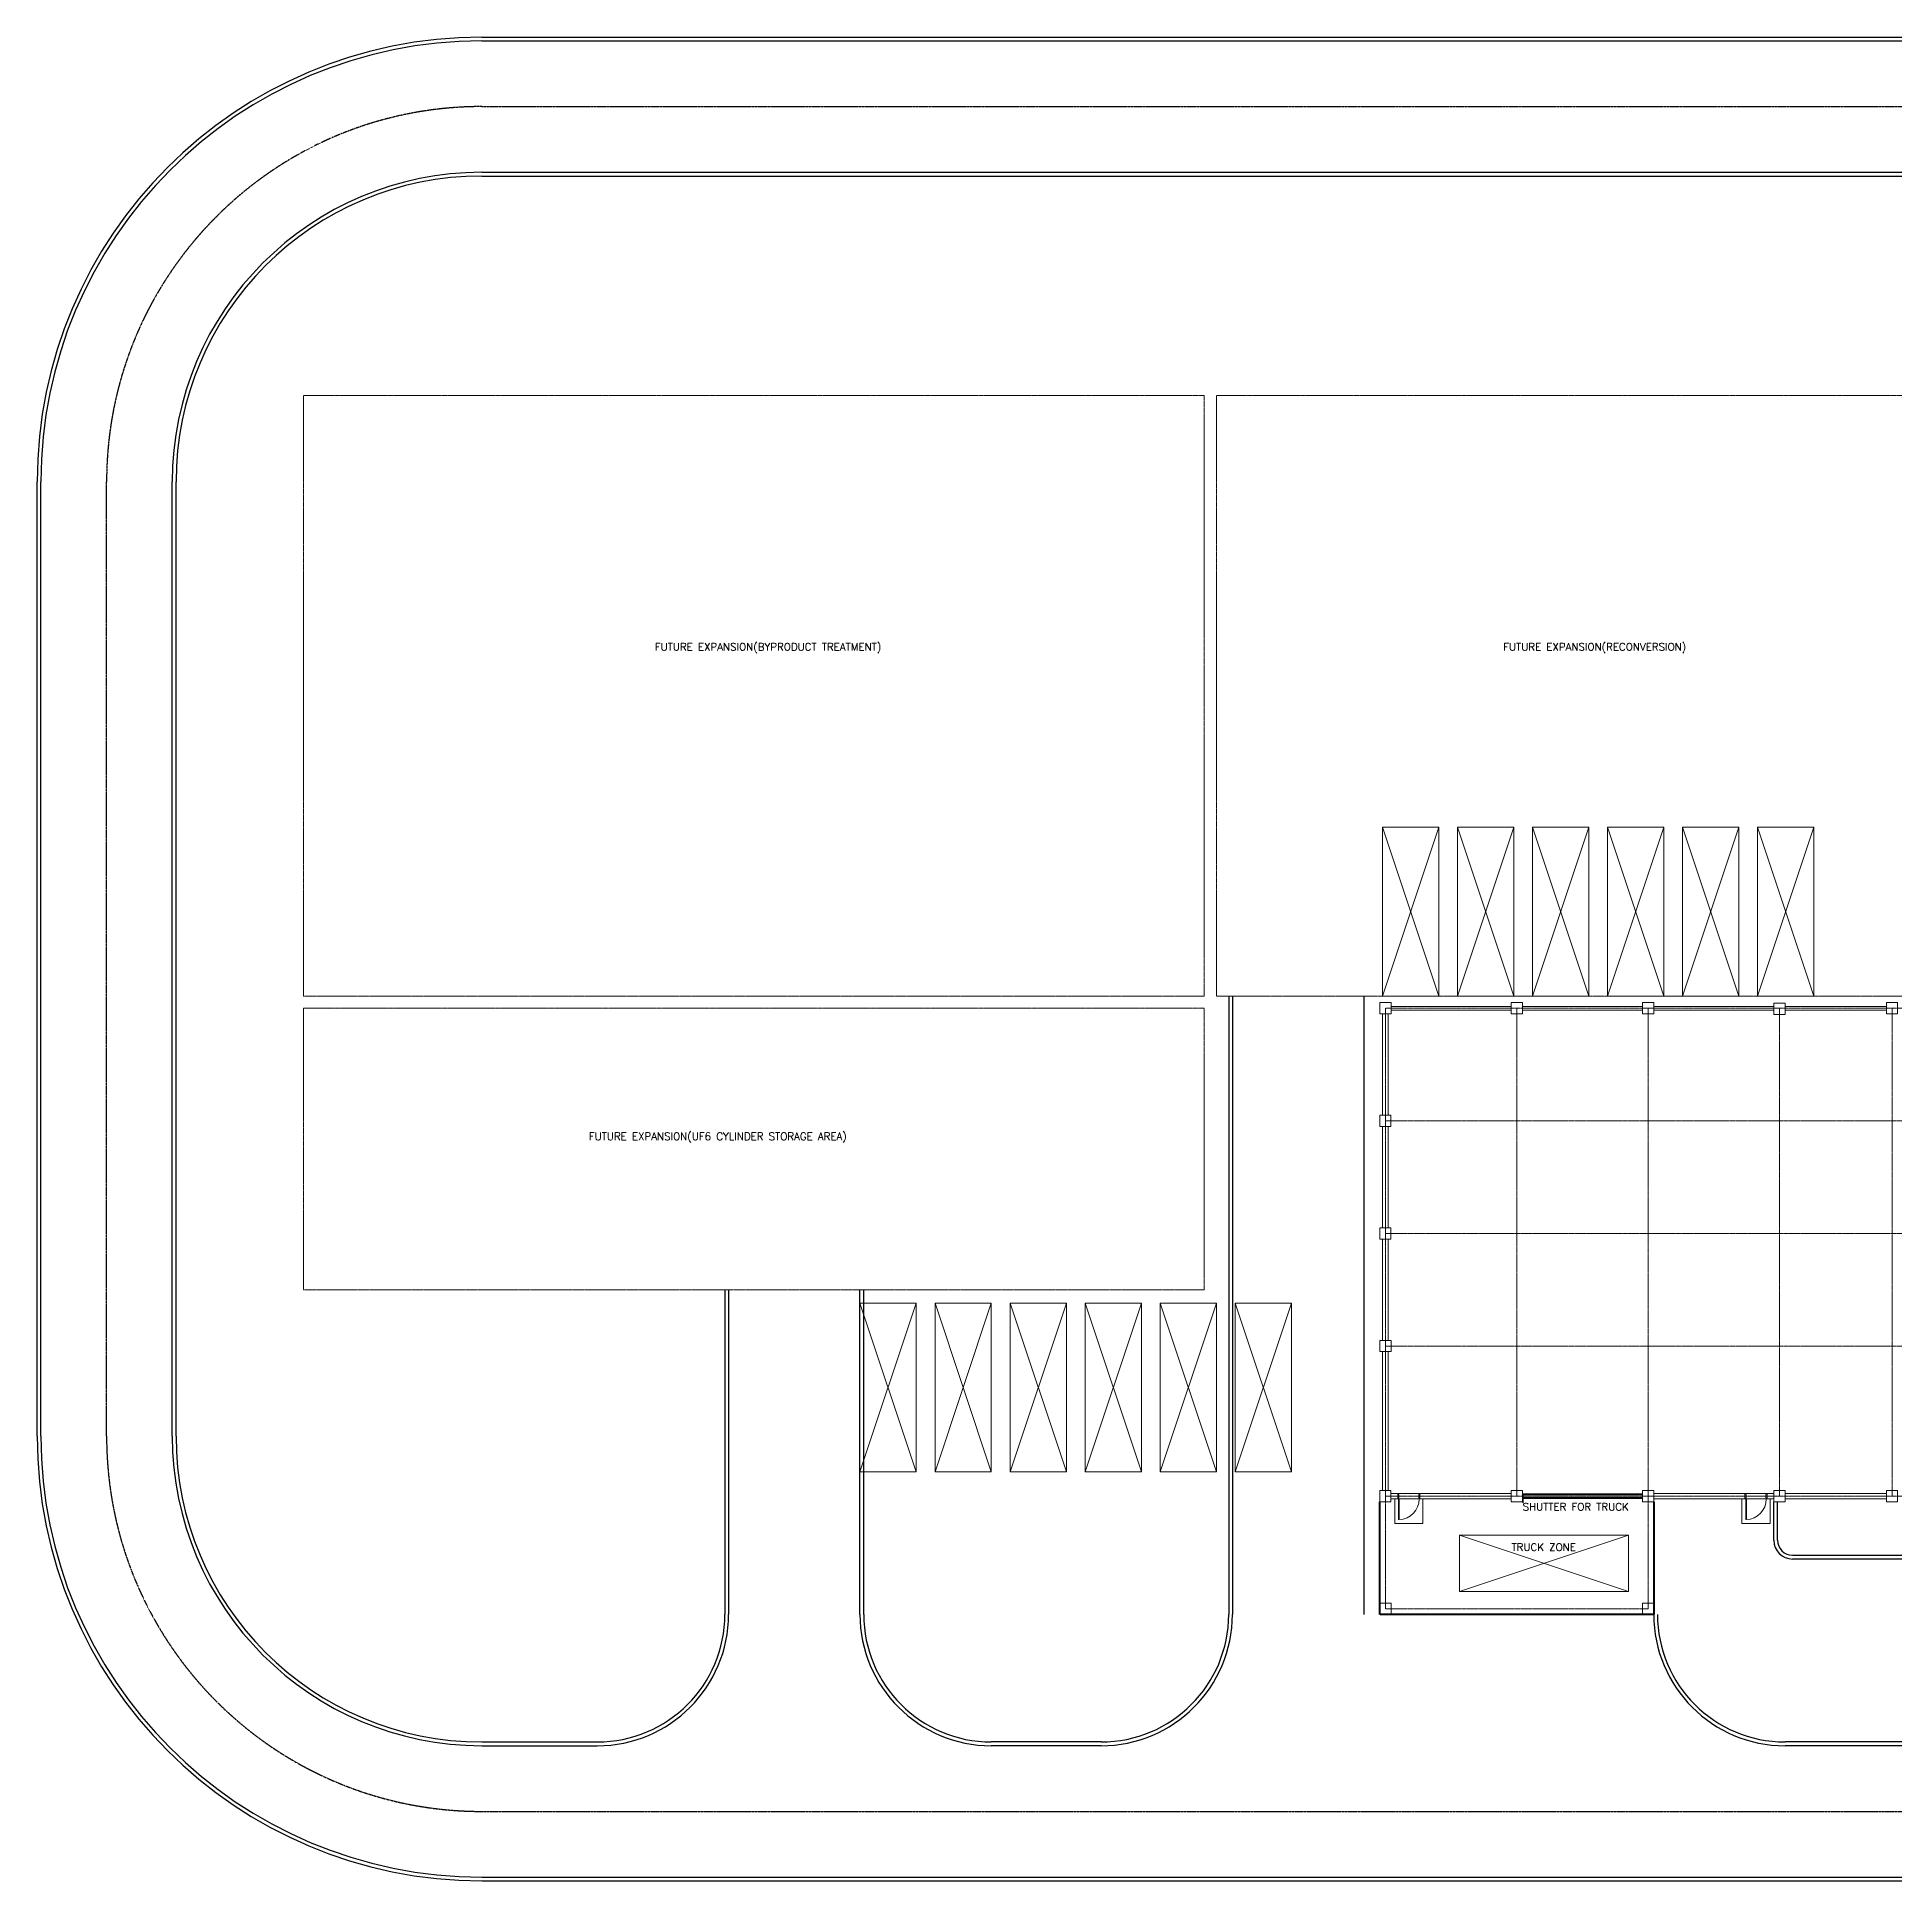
# Model space of a CAD drawing. Extents: x -59767 to 1106559, y -1290 to 1129522.
# Drawn here: x -59767 to 39233, y 860678 to 958928 of the extents above; entities that cross this region are included whole.
import ezdxf
from ezdxf.enums import TextEntityAlignment as Align

# ---------------------------------------------------------------- set-up
doc = ezdxf.new("R2010")
doc.units = 0
for name, pattern in [('CENTER', [2, 1.25, -0.25, 0.25, -0.25]), ('HIDDEN', [0.375, 0.25, -0.125]), ('HIDDEN2', [0.1875, 0.125, -0.0625]), ('PHANTOM', [2.5, 1.25, -0.25, 0.25, -0.25, 0.25, -0.25])]:
    doc.linetypes.add(name, pattern=pattern)
for name, color, linetype in [('1', 2, 'CONTINUOUS'), ('CY', 4, 'CONTINUOUS'), ('Y', 2, 'CONTINUOUS')]:
    doc.layers.add(name, color=color, linetype=linetype)
for name, color, linetype, lineweight in [('COLUMN', 2, 'CONTINUOUS', 9), ('DOOR', 4, 'CONTINUOUS', 9), ('TEXT', 3, 'CONTINUOUS', 9), ('WALL', 7, 'CONTINUOUS', 9), ('WALL_200', 3, 'CONTINUOUS', 9), ('WALL_300', 7, 'CONTINUOUS', 9), ('가는선', 1, 'CONTINUOUS', 9), ('가상선', 252, 'PHANTOM', 9), ('중간선', 5, 'CONTINUOUS', 9), ('중심선', 1, 'CENTER', 9)]:
    doc.layers.add(name, color=color, linetype=linetype, lineweight=lineweight)
doc.styles.get("Standard").update_dxf_attribs({"font": 'romans.shx', "bigfont": 'whtgtxt.shx'})

# ---------------------------------------------------------------- blocks, each defined once
blk = doc.blocks.new('column600')
at = {"layer": 'COLUMN', "linetype": 'Continuous'}
blk.add_lwpolyline([(-300, -300), (300, -300), (300, 300), (-300, 300)], close=True, dxfattribs=at)

msp = doc.modelspace()

# ---------------------------------------------------------------- linework, layer by layer
at = {"layer": '1', "linetype": 'Continuous'}
msp.add_line((19433, 880827.8), (19433, 881227.8), dxfattribs=at)
at = {"layer": 'CY'}
for p, q in [((-36066.5, 958927.8), (170783.5, 958927.8)), ((-36066.5, 958727.8), (170783.5, 958727.8)), ((-36066.5, 951727.8), (48033.5, 951727.8)), ((-36066.5, 951527.8), (48033.5, 951527.8)), ((-59766.5, 884377.8), (-59766.5, 935227.8)), ((-59566.5, 884377.8), (-59566.5, 935227.8)), ((-52566.5, 884377.8), (-52566.5, 935227.8)), ((-52366.5, 884377.8), (-52366.5, 935227.8)), ((3733.2, 907827.8), (3733.2, 874877.8)), ((3933.2, 907827.8), (3933.2, 874877.8)), ((10933.2, 907827.8), (10933.2, 874877.8)), ((-23117, 892177.8), (-23117, 874877.8)), ((-22917, 892177.8), (-22917, 874877.8)), ((-15917, 874877.8), (-15917, 892177.8)), ((-15717, 874877.8), (-15717, 892177.8)), ((32783.5, 878827), (32783.5, 880877)), ((32983.5, 878827), (32983.5, 880877)), ((33783.5, 878027), (51033.4, 878027)), ((51033.4, 877827), (33783.5, 877827)), ((-15917, 874877.8), (-15917, 874877.8)), ((-36066.5, 868077.8), (-29917, 868077.8)), ((-36066.5, 867877.8), (-29917, 867877.8)), ((-3066.8, 868077.8), (-8917, 868077.8)), ((-3066.8, 867877.8), (-8917, 867877.8)), ((54033.5, 868077.8), (33384.5, 868077.8)), ((54033.5, 867877.8), (33384.5, 867877.8)), ((-36066.5, 860877.8), (47659.3, 860877.8)), ((-36066.5, 860677.8), (47659.3, 860677.8))]:
    msp.add_line(p, q, dxfattribs=at)
at = {"layer": 'CY', "color": 1, "linetype": 'CENTER', "ltscale": 10}
for p, q in [((-36066.5, 955227.8), (170783.5, 955227.8)), ((-56066.5, 884377.8), (-56066.5, 935227.8)), ((-36066.5, 864377.8), (190783.5, 864377.8))]:
    msp.add_line(p, q, dxfattribs=at)
at = {"layer": 'CY'}
for centre, radius, start, end in [((-36066.5, 935227.8), 23700, 90, 180), ((-36066.5, 935227.8), 23500, 90, 180), ((-36066.5, 935227.8), 16500, 90, 180), ((-36066.5, 935227.8), 16300, 90, 180), ((-36066.5, 884377.8), 23700, 180, 270), ((-36066.5, 884377.8), 23500, 180, 270), ((-36066.5, 884377.8), 16500, 180, 270), ((-36066.5, 884377.8), 16300, 180, 270), ((33783.5, 878827), 1000, 180, 270), ((33783.5, 878827), 800, 180, 270), ((-29917, 874877.8), 7000, 270, 0), ((-29917, 874877.8), 6800, 270, 0), ((-8917, 874877.8), 7000, 180, 270), ((-8917, 874877.8), 6800, 180, 270), ((-3066.8, 874877.8), 7000, 270, 0), ((-3066.8, 874877.8), 6800, 270, 0), ((33384.5, 874877.8), 7000, 180, 270), ((33384.5, 874877.8), 6800, 180, 270)]:
    msp.add_arc(centre, radius, start, end, dxfattribs=at)
at = {"layer": 'CY', "color": 1, "linetype": 'CENTER', "ltscale": 10}
for centre, start, end in [((-36066.5, 935227.8), 90, 180), ((-36066.5, 884377.8), 180, 270)]:
    msp.add_arc(centre, 20000, start, end, dxfattribs=at)
at = {"layer": 'DOOR', "color": 0, "linetype": 'HIDDEN', "lineweight": 60}
for p, q in [((25782.6, 881268.5), (19382.6, 881268.5)), ((25783, 881064.1), (19383, 881064.1))]:
    msp.add_line(p, q, dxfattribs=at)
at = {"layer": 'WALL', "color": 0}
for p, q in [((12740.5, 881057.8), (12740.5, 881297.8)), ((13924.5, 881057.8), (13924.5, 881297.8)), ((31241.5, 881057.8), (31241.5, 881297.8)), ((32425.5, 881057.8), (32425.5, 881297.8)), ((12782.5, 881027.8), (12830.5, 881027.8)), ((12782.5, 881027.8), (12782.5, 879927.8)), ((12822.5, 881027.8), (12822.5, 879927.8)), ((13882.5, 881027.8), (13834.5, 881027.8)), ((31283.5, 881027.8), (31283.5, 879927.8)), ((31283.5, 881027.8), (31331.5, 881027.8)), ((31323.5, 881027.8), (31323.5, 879927.8)), ((32383.5, 881027.8), (32335.5, 881027.8)), ((12782.5, 879927.8), (12822.5, 879927.8)), ((31283.5, 879927.8), (31323.5, 879927.8))]:
    msp.add_line(p, q, dxfattribs=at)
at = {"layer": 'WALL', "color": 0, "linetype": 'HIDDEN', "lineweight": 60}
for p, q in [((11784.5, 874877.8), (11784, 880877.8)), ((26384.5, 880877.8), (26384.5, 874877.8)), ((26384.5, 874877.8), (11784.5, 874877.8))]:
    msp.add_line(p, q, dxfattribs=at)
at = {"layer": 'WALL', "color": 0}
for points in [[(12740.5, 881027.8), (12740.5, 881327.8), (12782.5, 881327.8), (12782.5, 881267.8), (12800.5, 881267.8), (12800.5, 881087.8), (12782.5, 881087.8), (12782.5, 881027.8)], [(13924.5, 881027.8), (13924.5, 881327.8), (13882.5, 881327.8), (13882.5, 881267.8), (13864.5, 881267.8), (13864.5, 881087.8), (13882.5, 881087.8), (13882.5, 881027.8)], [(31241.5, 881027.8), (31241.5, 881327.8), (31283.5, 881327.8), (31283.5, 881267.8), (31301.5, 881267.8), (31301.5, 881087.8), (31283.5, 881087.8), (31283.5, 881027.8)], [(32425.5, 881027.8), (32425.5, 881327.8), (32383.5, 881327.8), (32383.5, 881267.8), (32365.5, 881267.8), (32365.5, 881087.8), (32383.5, 881087.8), (32383.5, 881027.8)]]:
    msp.add_lwpolyline(points, close=True, dxfattribs=at)
at = {"layer": 'WALL_200', "ltscale": 0.5}
for p, q in [((12382.5, 907277.8), (18783, 907277.8)), ((12382.5, 907077.8), (18783, 907077.8)), ((19383, 907277.8), (25783.5, 907277.8)), ((19383, 907077.8), (25783.5, 907077.8)), ((26383.5, 907277.8), (32783.5, 907277.8)), ((26383.5, 907077.8), (32783.5, 907077.8)), ((33383.5, 907277.8), (38783.5, 907277.8)), ((33383.5, 907077.8), (38783.5, 907077.8))]:
    msp.add_line(p, q, dxfattribs=at)
at = {"layer": 'WALL_300', "lineweight": 9}
for p, q in [((11932.4, 901477.8), (11932.4, 906877.8)), ((12232.5, 901477.8), (12232.5, 906877.8)), ((11932.4, 895477.8), (11932.4, 900877.8)), ((12232.5, 895477.8), (12232.5, 900877.8)), ((11932.4, 889477.8), (11932.4, 894877.8)), ((12232.5, 889477.8), (12232.5, 894877.8)), ((11932.4, 881477.8), (11932.4, 888877.8)), ((12232.5, 881477.8), (12232.5, 888877.8))]:
    msp.add_line(p, q, dxfattribs=at)
at = {"layer": 'WALL_300', "linetype": 'Continuous', "lineweight": 9}
for p, q in [((12382.5, 881327.8), (18782.5, 881327.8)), ((26383.5, 881327.8), (32783.5, 881327.8)), ((33383.5, 881327.8), (38783.5, 881327.8)), ((12382.5, 881027.8), (18782.5, 881027.8)), ((26383.5, 881027.8), (32783.5, 881027.8)), ((33383.5, 881027.8), (38783.5, 881027.8))]:
    msp.add_line(p, q, dxfattribs=at)
for points in [[(14082.5, 879727.8), (12582.5, 879727.8), (12582.5, 881027.8), (14082.5, 881027.8)], [(32583.5, 879727.8), (31083.5, 879727.8), (31083.5, 881027.8), (32583.5, 881027.8)]]:
    msp.add_lwpolyline(points, close=True, dxfattribs=at)
for centre in [(12782.5, 881027.8), (31283.5, 881027.8)]:
    msp.add_arc(centre, 1100, 272.083942, 0, dxfattribs=at)
at = {"layer": 'Y', "linetype": 'HIDDEN2', "ltscale": 5}
for p, q in [((19433, 881268.5), (25783.5, 881268.5)), ((19433, 881064.1), (25783.5, 881064.1))]:
    msp.add_line(p, q, dxfattribs=at)
at = {"layer": '가는선', "lineweight": 9}
for p, q in [((11922.9, 916827.8), (14922.9, 916827.8)), ((15922.9, 916827.8), (18922.9, 916827.8)), ((19922.9, 916827.8), (22922.9, 916827.8)), ((23922.9, 916827.8), (26922.9, 916827.8)), ((27922.9, 916827.8), (30922.9, 916827.8)), ((31922.9, 916827.8), (34922.9, 916827.8)), ((11922.9, 907827.8), (14922.9, 907827.8)), ((15922.9, 907827.8), (18922.9, 907827.8)), ((19922.9, 907827.8), (22922.9, 907827.8)), ((23922.9, 907827.8), (26922.9, 907827.8)), ((27922.9, 907827.8), (30922.9, 907827.8)), ((31922.9, 907827.8), (34922.9, 907827.8)), ((-15917, 891467.3), (-12917, 891467.3)), ((-11917, 891467.3), (-8917, 891467.3)), ((-7917, 891467.3), (-4917, 891467.3)), ((-3917, 891467.3), (-917, 891467.3)), ((83, 891467.3), (3083, 891467.3)), ((4083, 891467.3), (7083, 891467.3)), ((-15917, 882467.3), (-12917, 882467.3)), ((-11917, 882467.3), (-8917, 882467.3)), ((-7917, 882467.3), (-4917, 882467.3)), ((-3917, 882467.3), (-917, 882467.3)), ((83, 882467.3), (3083, 882467.3)), ((4083, 882467.3), (7083, 882467.3)), ((16039.1, 879099.4), (16039.1, 876099.4)), ((25039.1, 879099.4), (25039.1, 876099.4))]:
    msp.add_line(p, q, dxfattribs=at)
at = {"layer": '가는선'}
for p, q in [((11922.9, 907827.8), (11922.9, 916827.8)), ((14922.9, 916827.8), (11922.9, 907827.8)), ((11922.9, 916827.8), (14922.9, 907827.8)), ((14922.9, 907827.8), (14922.9, 916827.8)), ((15922.9, 907827.8), (15922.9, 916827.8)), ((18922.9, 916827.8), (15922.9, 907827.8)), ((15922.9, 916827.8), (18922.9, 907827.8)), ((18922.9, 907827.8), (18922.9, 916827.8)), ((19922.9, 907827.8), (19922.9, 916827.8)), ((22922.9, 916827.8), (19922.9, 907827.8)), ((19922.9, 916827.8), (22922.9, 907827.8)), ((22922.9, 907827.8), (22922.9, 916827.8)), ((23922.9, 907827.8), (23922.9, 916827.8)), ((26922.9, 916827.8), (23922.9, 907827.8)), ((23922.9, 916827.8), (26922.9, 907827.8)), ((26922.9, 907827.8), (26922.9, 916827.8)), ((27922.9, 907827.8), (27922.9, 916827.8)), ((30922.9, 916827.8), (27922.9, 907827.8)), ((27922.9, 916827.8), (30922.9, 907827.8)), ((30922.9, 907827.8), (30922.9, 916827.8)), ((31922.9, 907827.8), (31922.9, 916827.8)), ((34922.9, 916827.8), (31922.9, 907827.8)), ((31922.9, 916827.8), (34922.9, 907827.8)), ((34922.9, 907827.8), (34922.9, 916827.8)), ((-15917, 882467.3), (-15917, 891467.3)), ((-12917, 891467.3), (-15917, 882467.3)), ((-15917, 891467.3), (-12917, 882467.3)), ((-12917, 882467.3), (-12917, 891467.3)), ((-11917, 882467.3), (-11917, 891467.3)), ((-8917, 891467.3), (-11917, 882467.3)), ((-11917, 891467.3), (-8917, 882467.3)), ((-8917, 882467.3), (-8917, 891467.3)), ((-7917, 882467.3), (-7917, 891467.3)), ((-4917, 891467.3), (-7917, 882467.3)), ((-7917, 891467.3), (-4917, 882467.3)), ((-4917, 882467.3), (-4917, 891467.3)), ((-3917, 882467.3), (-3917, 891467.3)), ((-917, 891467.3), (-3917, 882467.3)), ((-3917, 891467.3), (-917, 882467.3)), ((-917, 882467.3), (-917, 891467.3)), ((83, 882467.3), (83, 891467.3)), ((3083, 891467.3), (83, 882467.3)), ((83, 891467.3), (3083, 882467.3)), ((3083, 882467.3), (3083, 891467.3)), ((4083, 882467.3), (4083, 891467.3)), ((7083, 891467.3), (4083, 882467.3)), ((4083, 891467.3), (7083, 882467.3)), ((7083, 882467.3), (7083, 891467.3)), ((16039.1, 879099.4), (25039.1, 879099.4)), ((25039.1, 876099.4), (16039.1, 879099.4)), ((25039.1, 879099.4), (16039.1, 876099.4)), ((16039.1, 876099.4), (25039.1, 876099.4))]:
    msp.add_line(p, q, dxfattribs=at)
at = {"layer": '가상선', "lineweight": 9}
for points in [[(-45566.5, 939827.8), (2433.5, 939827.8), (2433.5, 907827.8), (-45566.5, 907827.8)], [(3083.5, 939827.8), (45083.5, 939827.8), (45083.5, 907827.8), (3083.5, 907827.8)], [(-45566.5, 907177.8), (2433.5, 907177.8), (2433.5, 892177.8), (-45566.5, 892177.8)]]:
    msp.add_lwpolyline(points, close=True, dxfattribs=at)
at = {"layer": '중간선', "color": 2}
for p, q in [((11784.5, 874877.8), (11784.5, 874877.8)), ((26384.5, 874877.8), (26384.5, 874877.8))]:
    msp.add_line(p, q, dxfattribs=at)
at = {"layer": '중심선'}
for p, q in [((12083, 907177.8), (138383.5, 907177.8)), ((12083, 875177.8), (12083, 907177.8)), ((19083, 881177.8), (19083, 907177.8)), ((26083.5, 875177.8), (26083.5, 907177.8)), ((33083.5, 907177.8), (33083.5, 881177.8)), ((39083.5, 907177.8), (39083.5, 881177.8)), ((12083, 901177.8), (138383.5, 901177.8)), ((12083, 895177.8), (138383.5, 895177.8)), ((12083, 889177.8), (138383.5, 889177.8)), ((12083, 881177.8), (138383.5, 881177.8)), ((12083, 875177.8), (26083.5, 875177.8))]:
    msp.add_line(p, q, dxfattribs=at)

# ---------------------------------------------------------------- block references
at = {"layer": 'COLUMN', "linetype": 'Continuous'}
for p in [(12083, 907177.8), (19083, 907177.8), (26083.5, 907177.8), (33083.5, 907152.8), (33083.5, 907152.8), (39083.5, 907177.8), (12082.5, 901177.8), (12082.5, 895177.8), (12082.9, 889177.8), (12082.5, 881177.8), (19083, 881177.8), (26083.5, 881177.8), (33083.5, 881177.5), (39083.5, 881177.5), (12083, 875177.8), (26083.5, 875177.8)]:
    msp.add_blockref('column600', p, dxfattribs=at)
at = {"layer": 'COLUMN', "linetype": 'Continuous', "xscale": -1, "rotation": 270}
msp.add_blockref('column600', (33083.5, 881177.5), dxfattribs=at)

# ---------------------------------------------------------------- texts
at = {"layer": 'TEXT', "lineweight": 9}
for s, p in [('FUTURE EXPANSION(BYPRODUCT TREATMENT)', (-26849.9, 926117.2)), ('FUTURE EXPANSION(RECONVERSION)', (18362.7, 926117.2)), ('FUTURE EXPANSION(UF6 CYLINDER STORAGE AREA)', (-30366.7, 900033.2))]:
    msp.add_text(s, height=400, dxfattribs=at).set_placement(p, align=Align.BOTTOM_LEFT)
for s, p in [('SHUTTER FOR TRUCK', (19397.6, 880413)), ('TRUCK ZONE', (18806.9, 878259.3))]:
    msp.add_text(s, height=400, dxfattribs=at).set_placement(p)

doc.saveas('drawing.dxf')
